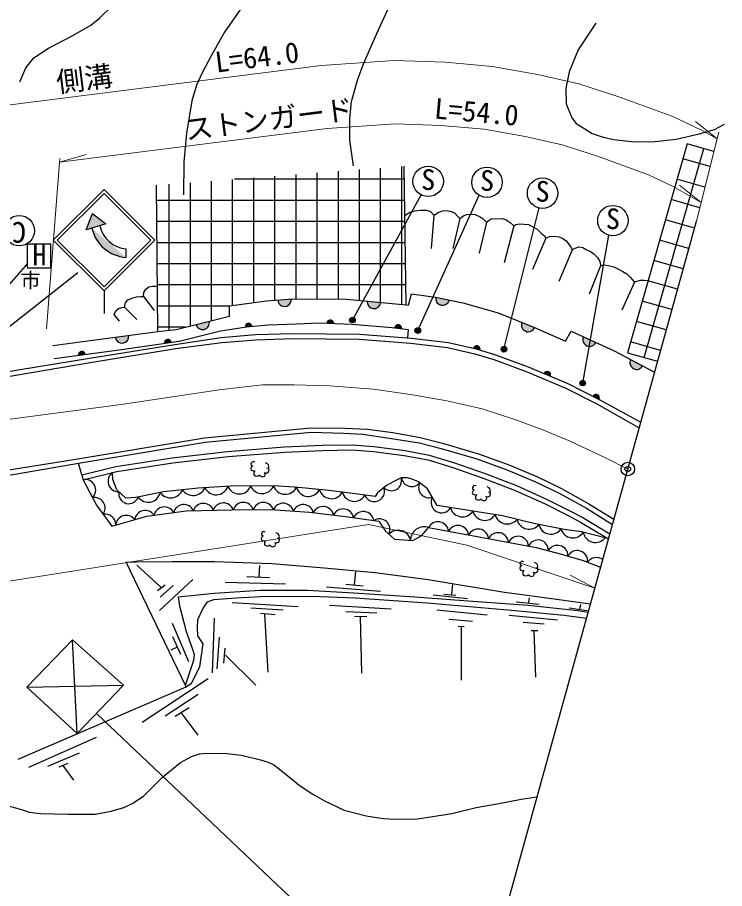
# Model space of a CAD drawing. Units: millimetres at full size, sheet at 1:1000; details may follow other scales. Extents: x 40000 to 680000, y 20000 to 380000.
# Drawn here: x 177788 to 240498, y 263329 to 340607 of the extents above; entities that cross this region are included whole.
import ezdxf
from ezdxf.enums import TextEntityAlignment as Align

# ---------------------------------------------------------------- set-up
doc = ezdxf.new("R2010")
doc.units = ezdxf.units.MM
doc.header["$LTSCALE"] = 1000
doc.header["$PDMODE"] = 32
doc.header["$PDSIZE"] = 500
doc.linetypes.add('CHAIN', pattern=[18.5, 12, -1.5, 3.5, -1.5])
for name, color, linetype, lineweight in [('M-BGD', 7, 'Continuous', 25), ('M-BGD-EXST', 7, 'Continuous', 25), ('M-BMK', 2, 'CHAIN', 13), ('M-BMK-OTRS', 5, 'Continuous', 25), ('M-BMK-SRVR', 3, 'Continuous', 25), ('M-STR-HTXT', 7, 'Continuous', 13), ('M-STR-STRC', 7, 'Continuous', 25)]:
    doc.layers.add(name, color=color, linetype=linetype, lineweight=lineweight)
doc.layers.add('M-OTRS', color=6, linetype='Continuous')
doc.styles.add('ＭＳ ゴシック', font='')
doc.styles.get('ＭＳ ゴシック').set_extended_font_data('MS Gothic')

msp = doc.modelspace()

# ---------------------------------------------------------------- hatches: boundary and pattern name
at = {"layer": 'M-BGD'}
for points in [[(200875, 315527, 0.41421), (201518, 314974, 0.41421), (202072, 315617)], [(208806, 315431, 0.41421), (209345, 314776, 0.41421), (210000, 315315)], [(214902, 315782, 0.41421), (215368, 315073, 0.41421), (216077, 315539)], [(205835, 313456, 0.41421), (205545, 313766, 0.41421), (205235, 313475)], [(193629, 313368, 0.41421), (194358, 312934, 0.41421), (194792, 313663)], [(198587, 313207, 0.41421), (198256, 313473, 0.41421), (197990, 313143)], [(211845, 313011, 0.41421), (211585, 313347, 0.41421), (211250, 313087)], [(222530, 313548, 0.41421), (222859, 312766, 0.41421), (223641, 313095)], [(186466, 312237, 0.41421), (187141, 311724, 0.41421), (187655, 312399)], [(227985, 312270, 0.41421), (228284, 311476, 0.41421), (229078, 311775)], [(191423, 311786, 0.41421), (191082, 312039, 0.41421), (190830, 311699)], [(218808, 311097, 0.41421), (218594, 311463, 0.41421), (218228, 311250)], [(183800, 310720, 0.41421), (183464, 310979, 0.41421), (183205, 310643)], [(232173, 310263, 0.41421), (232423, 309452, 0.41421), (233234, 309702)], [(225050, 308784, 0.41421), (224891, 309178, 0.41421), (224498, 309019)], [(229372, 306725, 0.41421), (229243, 307129, 0.41421), (228839, 306999)]]:
    msp.add_hatch(color=256, dxfattribs=at).paths.add_polyline_path(points)
at = {"layer": 'M-BGD-EXST'}
for points in [[(207279, 313643, 1), (207718, 313882, 1)], [(213073, 312712, 1), (213512, 312951, 1)], [(220715, 311054, 1), (221155, 311293, 1)], [(227695, 308053, 1), (228134, 308292, 1)]]:
    msp.add_hatch(color=256, dxfattribs=at).paths.add_polyline_path(points)
at = {"layer": 'M-STR-STRC'}
for points in [[(184392, 321916), (183872, 321751), (184436, 323220), (185621, 322309), (185101, 322143)], [(184392, 321916, 0.33299), (187423, 319324)]]:
    msp.add_hatch(color=256, dxfattribs=at).paths.add_polyline_path(points)

# ---------------------------------------------------------------- linework, layer by layer
at = {"layer": 'M-BGD'}
for p, q in [((233360, 310445), (238671, 328968)), ((239216, 327370), (236794, 328064)), ((206250, 315606), (206250, 326959)), ((208125, 315495), (208125, 327104)), ((210000, 315315), (210000, 327248)), ((211875, 315136), (211875, 327393)), ((212256, 315099), (212075, 327408)), ((196875, 315052), (196875, 326237)), ((212092, 326250), (197048, 326250)), ((198750, 315303), (198750, 326381)), ((200625, 315509), (200625, 326526)), ((202500, 315627), (202500, 326670)), ((204375, 315617), (204375, 326815)), ((238760, 325550), (236279, 326261)), ((190242, 312743), (190113, 325715)), ((191250, 312855), (191250, 325803)), ((193125, 313243), (193125, 325948)), ((195000, 313716), (195000, 326092)), ((212120, 324375), (190127, 324375)), ((238303, 323730), (235765, 324458)), ((214726, 323080), (214482, 320122)), ((212147, 322500), (190145, 322500)), ((217010, 322764), (216403, 320122)), ((219397, 322440), (218742, 319694)), ((237832, 321915), (235250, 322655)), ((221797, 322113), (220963, 318827)), ((224659, 321021), (223473, 318256)), ((237332, 320108), (234735, 320852)), ((212175, 320625), (190164, 320625)), ((226983, 319990), (225787, 317187)), ((212202, 318750), (190183, 318750)), ((229501, 318559), (228503, 316051)), ((236831, 318301), (234221, 319049)), ((212230, 316875), (190201, 316875)), ((232500, 317131), (231380, 314644)), ((236331, 316494), (233706, 317246)), ((188955, 315843), (189905, 314616)), ((235831, 314687), (233192, 315443)), ((187282, 314901), (188375, 313817)), ((196581, 315000), (190220, 315000)), ((192659, 313125), (190238, 313125)), ((235330, 312880), (232677, 313640)), ((234830, 311072), (232162, 311837)), ((183499, 300034), (183202, 301066)), ((183499, 300034), (183606, 299597)), ((188372, 292029), (190501, 290059)), ((199243, 291976), (199207, 290953)), ((207754, 291428), (207641, 290289)), ((190392, 288001), (193357, 290736)), ((198140, 291004), (200151, 290917)), ((190223, 289761), (190889, 290278)), ((190431, 289184), (191586, 290209)), ((196217, 290514), (201566, 290360)), ((205186, 290094), (209982, 289714)), ((206901, 290330), (208442, 290186)), ((216364, 290293), (216294, 289455)), ((214663, 289373), (217704, 289047)), ((215607, 289443), (216678, 289362)), ((223174, 289117), (223108, 288694)), ((196832, 288701), (202685, 288350)), ((205458, 288471), (210928, 288136)), ((222025, 288773), (224060, 288562)), ((227714, 288530), (227640, 288138)), ((198491, 288245), (201360, 288061)), ((199333, 287763), (200632, 287649)), ((200012, 282536), (199741, 287672)), ((206925, 287910), (209669, 287792)), ((207677, 287494), (208763, 287457)), ((214983, 288041), (219449, 287601)), ((221407, 287568), (225675, 287177)), ((226718, 288222), (228318, 287989)), ((191516, 286873), (192955, 283480)), ((195226, 287312), (195070, 282456)), ((208318, 282438), (208211, 287457)), ((216044, 287239), (218141, 287058)), ((222640, 286973), (224510, 286812)), ((216873, 286592), (217416, 286579)), ((217163, 281815), (217176, 286547)), ((223354, 286226), (223940, 286209)), ((223750, 282093), (223611, 286198)), ((183085, 277081), (182662, 285391)), ((191543, 285699), (192244, 284112)), ((195671, 285629), (195467, 282816)), ((191431, 284519), (191911, 284756)), ((196176, 284668), (196068, 283333)), ((198931, 281374), (196249, 284043)), ((178624, 281202), (187196, 281385)), ((188857, 278081), (194702, 281971)), ((190881, 278664), (193821, 280580)), ((191773, 278629), (193011, 279390)), ((184793, 278869), (217363, 247986)), ((193809, 276939), (192309, 278962)), ((178789, 274101), (184811, 276765)), ((180493, 274191), (183286, 275356)), ((181496, 274130), (182289, 274447)), ((182796, 272947), (181841, 274257))]:
    msp.add_line(p, q, dxfattribs=at)
for points in [[(201288, 346207), (200058, 344784), (198863, 343235), (197290, 340963), (196158, 339285), (194973, 337185), (194162, 335700), (193678, 334593), (193254, 333215), (192783, 330329), (192545, 327778), (192515, 324883)], [(207590, 327449), (207261, 329725), (207272, 331629), (207416, 333145), (207985, 335137), (208489, 336483), (209673, 339179), (210791, 341624), (211787, 343473), (213927, 346369)], [(178005, 334896), (178541, 336144), (179253, 337030), (180548, 337890), (182694, 339014), (184307, 339924), (185065, 340550), (186218, 341657), (188063, 343620), (188908, 344558), (189816, 346016)], [(229085, 340104), (227519, 337727), (226707, 335778), (226408, 334312), (226436, 332947), (226940, 331693), (227344, 331207), (228103, 330713), (228762, 330309), (229743, 329980), (230683, 329766), (232502, 329585), (234305, 329600), (236212, 329815), (238238, 330275), (239609, 330672), (240498, 331149)], [(239551, 328708), (237177, 329408), (231882, 310854), (234564, 310111)], [(161610, 323178), (170638, 307684), (176263, 308649), (184247, 309994), (191834, 311233), (195901, 311767), (198938, 312021), (202228, 312128), (208096, 312064), (212649, 311705), (215923, 311324), (218364, 310758), (220046, 310262), (222909, 309192), (226409, 307728), (229160, 306328), (232930, 304210)], [(161932, 323248), (170834, 308148), (176187, 309093), (184174, 310392), (191759, 311599), (195853, 312214), (198912, 312470), (202223, 312578), (208116, 312514), (212692, 312153), (216001, 311768), (218479, 311194), (220189, 310689), (223075, 309610), (226598, 308137), (229372, 306725), (233067, 304704)], [(212164, 323068), (212588, 323317), (213033, 323455), (213520, 323509), (214052, 323509), (214426, 323400), (214726, 323080), (215096, 323305), (215475, 323455), (215853, 323488), (216282, 323400), (216577, 323234), (216827, 322972), (217010, 322764), (217368, 323043), (217633, 323132), (217952, 323140), (218371, 323114), (218832, 322908), (219083, 322732), (219397, 322440), (219622, 322624), (219813, 322755), (220785, 322759), (221140, 322648), (221490, 322404), (221797, 322113), (221998, 322230), (222348, 322288), (223121, 322240), (223550, 322002), (223880, 321810), (224241, 321466), (224542, 321223), (224659, 321021), (224961, 321175), (225390, 321207), (225824, 321143), (226169, 320990), (226439, 320794), (226758, 320392), (226897, 320199), (226983, 319990), (227251, 320129), (227561, 320242), (227914, 320183), (228294, 320001), (228605, 319830), (228894, 319643), (229076, 319471), (229242, 319306), (229423, 318962), (229497, 318671), (229501, 318559), (229766, 318663), (230165, 318615), (230685, 318468), (231097, 318281), (231470, 318077), (231823, 317847), (232148, 317535), (232309, 317344), (232500, 317131), (232630, 317170), (233042, 317300), (233372, 317296), (233693, 317266)], [(180914, 311503), (190242, 312743), (191860, 312923), (196581, 314115), (196581, 315013), (199881, 315454), (202221, 315629), (207000, 315602), (212256, 315099), (212455, 315073), (212733, 316078), (214876, 315797), (217279, 315282), (220423, 314403), (223641, 313095), (226383, 311888), (226893, 312766), (230711, 311032), (234296, 309143)], [(186853, 313658), (186366, 314254), (186517, 314565), (186744, 314784), (187047, 314885), (187282, 314901), (187358, 315288), (187568, 315557), (187938, 315700), (188350, 315817), (188720, 315859), (188955, 315843), (189006, 316212), (189166, 316515), (189451, 316700), (189754, 316767), (190090, 316775)], [(181052, 310362), (186602, 311085), (192141, 311889), (195784, 312818), (198106, 313160), (200038, 313348), (202524, 313430), (204533, 313501), (207432, 313395), (211026, 313113), (212440, 312936), (212380, 312178)], [(144664, 294075), (148192, 295320), (152366, 296304), (160233, 297591), (163747, 298014), (173301, 299872), (183307, 301490), (194373, 303317), (203809, 304212), (206824, 304185), (208841, 304087), (211089, 303794), (213496, 303352), (215479, 302839), (218679, 301889), (221453, 300895), (223918, 299858), (226038, 298805), (228456, 297466), (230684, 296097)], [(144841, 293587), (148315, 294910), (152445, 295911), (160290, 297195), (163810, 297619), (173406, 299369), (183371, 301096), (194425, 302920), (203826, 303812), (206702, 303714), (208418, 303642), (210949, 303259), (213415, 302865), (215358, 302364), (218539, 301439), (221282, 300450), (223734, 299413), (225815, 298406), (228246, 297068), (230550, 295615)], [(183499, 300034), (186510, 300773), (191518, 301543), (196420, 302114), (201475, 302502), (204831, 302653), (207458, 302700), (209403, 302535), (212158, 302189), (214307, 301788), (216536, 301103), (219258, 300159), (222053, 299073), (224767, 297855), (226707, 296882), (227943, 296232), (230322, 294791)], [(183606, 299597), (186598, 300331), (191578, 301097), (196463, 301666), (201503, 302053), (204845, 302204), (207443, 302250), (209356, 302088), (212089, 301744), (214199, 301350), (216396, 300676), (219103, 299737), (221879, 298657), (224574, 297449), (226501, 296481), (227722, 295840), (230197, 294341)], [(198837, 301165), (198709, 301211), (198597, 301165), (198490, 301032), (198510, 300902), (198593, 300843), (198653, 300831), (198547, 300771), (198483, 300581), (198515, 300445), (198696, 300375), (198844, 300394), (198767, 300198), (198764, 300031), (198888, 299955), (199070, 299917), (199195, 299973), (199227, 300035), (199280, 299952), (199512, 299849), (199686, 299917), (199784, 300077), (199742, 300188), (199672, 300241), (199865, 300193), (200057, 300305), (200110, 300504), (200038, 300581), (199911, 300613), (200068, 300657), (200090, 300746), (200049, 300916), (199967, 301006), (199794, 301083)], [(230111, 294393), (227809, 294975), (226286, 295173), (223585, 295717), (220790, 296382), (215000, 297298), (214162, 298787), (213366, 299396), (212782, 299650), (212358, 299769), (211830, 299777), (211157, 299454), (210520, 299092), (209729, 298446), (209524, 298105), (207962, 298310), (205405, 298638), (203347, 298838), (202338, 298943), (200468, 299062), (196695, 299012), (193817, 298853), (190745, 298511), (188284, 298015), (187405, 297970), (186605, 298705), (186247, 299609), (186231, 300241)], [(183606, 299597), (184788, 297342), (186152, 295487), (189270, 296358), (192758, 296847), (196775, 296936), (200242, 296943), (203688, 296712), (206892, 296321), (209829, 295907), (210426, 295030), (211235, 294324), (212842, 294210), (213642, 294657), (214251, 295345), (220019, 294296), (223784, 293572), (226051, 292996), (227957, 292442), (229505, 291840)], [(218480, 299043), (218352, 299088), (218240, 299043), (218134, 298909), (218154, 298779), (218237, 298720), (218297, 298709), (218191, 298648), (218127, 298459), (218159, 298322), (218340, 298253), (218487, 298272), (218410, 298075), (218407, 297909), (218531, 297833), (218713, 297795), (218838, 297851), (218871, 297912), (218924, 297829), (219156, 297727), (219329, 297795), (219428, 297955), (219386, 298066), (219316, 298118), (219509, 298070), (219700, 298183), (219753, 298382), (219682, 298459), (219554, 298490), (219711, 298535), (219733, 298623), (219692, 298794), (219610, 298884), (219438, 298961)], [(199767, 294960), (199639, 295006), (199527, 294961), (199420, 294827), (199440, 294697), (199523, 294638), (199583, 294627), (199477, 294566), (199413, 294377), (199445, 294240), (199626, 294171), (199773, 294190), (199697, 293993), (199694, 293827), (199818, 293751), (199999, 293713), (200125, 293769), (200157, 293830), (200210, 293747), (200442, 293645), (200615, 293713), (200714, 293873), (200672, 293984), (200602, 294036), (200795, 293988), (200987, 294101), (201040, 294300), (200968, 294377), (200840, 294408), (200998, 294453), (201020, 294541), (200978, 294712), (200896, 294801), (200724, 294879)], [(192737, 281235), (187440, 292290), (188264, 292324), (191516, 292332), (195258, 292349), (200359, 292178), (204996, 291784), (209525, 291378), (214219, 290761), (220983, 289636), (224087, 289203), (228603, 288583)], [(222690, 292323), (222562, 292368), (222450, 292323), (222344, 292190), (222364, 292059), (222447, 292001), (222506, 291989), (222401, 291928), (222336, 291739), (222369, 291602), (222550, 291533), (222697, 291552), (222620, 291355), (222617, 291189), (222741, 291113), (222923, 291075), (223048, 291131), (223081, 291192), (223134, 291110), (223365, 291007), (223539, 291075), (223638, 291235), (223596, 291346), (223525, 291398), (223719, 291350), (223910, 291463), (223963, 291662), (223892, 291739), (223764, 291771), (223921, 291815), (223943, 291903), (223902, 292074), (223820, 292164), (223648, 292241)], [(192678, 281359), (193441, 283597), (193477, 284073), (193351, 284550), (192788, 286099), (192188, 288370), (192070, 289215), (195233, 289542), (199306, 289787), (203526, 289797), (207634, 289568), (213041, 289203), (218550, 288790), (223067, 288457), (227496, 287989), (228398, 287844)], [(177856, 274813), (192737, 281235), (193237, 281546), (193952, 282993), (194248, 285050), (193791, 285758), (193742, 286493), (193798, 287206), (194236, 288132), (194654, 288770), (195205, 288961), (197177, 289130), (199361, 289250), (203846, 289275), (207745, 289116), (214112, 288673), (221589, 288025), (226284, 287576), (228250, 287309)], [(176772, 270740), (178150, 270346), (178821, 270110), (179825, 269986), (182262, 269938), (184681, 269930), (186101, 270200), (187215, 270525), (187970, 270885), (188966, 271521), (190644, 273213), (192260, 274524), (193213, 275048), (193925, 275274), (194542, 275343), (196362, 275321), (197655, 275150), (199349, 274757), (200013, 274550), (200520, 274315), (200913, 274022), (201903, 273217), (202770, 272505), (203977, 271711), (205007, 271120), (206765, 270289), (208713, 269773), (210226, 269533), (211327, 269475), (213275, 269521), (216300, 269989), (218468, 270520), (220335, 270854), (222452, 271271), (223862, 271459)]]:
    msp.add_lwpolyline(points, dxfattribs=at)
msp.add_lwpolyline([(182662, 285391), (187196, 281385), (183085, 277081), (178624, 281202)], close=True, dxfattribs=at)
for centre, radius, start, end in [((201473, 315572), 600, 184.30181, 4.30181), ((209403, 315373), 600, 174.46697, 354.46697), ((215490, 315661), 600, 168.32279, 348.32279), ((205535, 313466), 300, 358.1613, 178.1613), ((194211, 313516), 600, 194.26131, 14.26131), ((198288, 313175), 300, 6.20389, 186.20389), ((211547, 313049), 300, 352.78642, 172.78642), ((223086, 313321), 600, 157.81325, 337.81325), ((187060, 312318), 600, 187.75279, 7.75279), ((228532, 312023), 600, 155.65037, 335.65037), ((191126, 311742), 300, 8.41911, 188.41911), ((218518, 311173), 300, 345.20979, 165.20979), ((183502, 310681), 300, 7.39677, 187.39677), ((232704, 309983), 600, 152.13899, 332.13899), ((224774, 308902), 300, 336.94404, 156.94404), ((229105, 306862), 300, 332.74734, 152.74734), ((186761, 299467), 938, 124.44493, 272.07855), ((183789, 298677), 938, 313.94077, 101.27017), ((210933, 299547), 925, 224.89798, 14.36753), ((212752, 299922), 926, 189.02168, 319.80362), ((214285, 298915), 921, 153.61563, 288.72227), ((187666, 298358), 888, 168.79609, 340.38185), ((189390, 298682), 1084, 215.05278, 347.69827), ((191367, 299144), 1150, 217.06081, 337.17166), ((193370, 299354), 1150, 214.79396, 335.99), ((195410, 299359), 1096, 205.53083, 340.78622), ((197454, 299427), 1096, 203.05119, 339.06077), ((199486, 299465), 1096, 203.05119, 338.30845), ((201548, 299398), 1096, 197.98338, 334.2924), ((203593, 299212), 1096, 195.31274, 333.29286), ((205630, 299009), 1096, 195.31274, 331.51729), ((207650, 298775), 1096, 195.31274, 329.95599), ((209439, 298560), 903, 201.69283, 21.70239), ((184623, 297082), 938, 324.14766, 101.27017), ((196048, 296603), 938, 21.04509, 161.49566), ((197813, 296642), 938, 18.52275, 161.49566), ((199592, 296642), 938, 17.63864, 161.49566), ((215400, 297596), 933, 151.42774, 328.50492), ((189119, 295925), 938, 33.72988, 171.96947), ((190815, 296247), 938, 28.2319, 167.74), ((192549, 296455), 938, 25.67359, 165.45239), ((194284, 296564), 938, 21.04509, 161.49566), ((201353, 296570), 938, 14.64627, 157.68737), ((203128, 296452), 938, 13.40538, 157.68737), ((204896, 296285), 938, 10.23229, 155.86216), ((206675, 296069), 938, 9.38301, 155.86216), ((208456, 295838), 938, 8.09989, 155.86216), ((217253, 297398), 1096, 195.31274, 326.70082), ((219227, 297086), 1096, 195.31274, 326.70082), ((185567, 295613), 938, 358.36658, 101.27017), ((187438, 295496), 938, 36.67476, 174.65702), ((209889, 295179), 938, 333.78603, 122.48582), ((221230, 296806), 1133, 196.5168, 319.60732), ((223170, 296307), 1102, 192.34585, 321.81667), ((213843, 294224), 1193, 70.00722, 180.00812), ((215092, 294930), 938, 5.65797, 153.73456), ((216866, 294607), 938, 5.65797, 153.73456), ((218640, 294285), 938, 5.65797, 153.73456), ((225097, 295846), 1083, 191.70682, 325.52208), ((227048, 295546), 1104, 196.46589, 326.43171), ((211548, 293990), 1126, 11.94688, 136.5653), ((220413, 293965), 935, 4.64809, 153.85681), ((222188, 293648), 930, 3.20148, 155.00606), ((229047, 295124), 1096, 189.9272, 321.66673), ((223957, 293344), 913, 357.01868, 157.02095), ((225683, 292848), 930, 359.04967, 151.19191), ((227427, 292385), 930, 354.05279, 151.19191), ((229131, 291730), 960, 54.3625, 144.36565)]:
    msp.add_arc(centre, radius, start, end, dxfattribs=at)
at = {"layer": 'M-BGD-EXST'}
for p, q in [((207498, 313763), (213589, 324867)), ((213292, 312831), (218737, 324825)), ((220935, 311174), (224053, 323705)), ((227914, 308173), (230237, 321282)), ((180762, 320481), (178662, 320481)), ((178662, 320481), (178662, 318381)), ((180762, 318381), (180762, 320481)), ((170721, 309758), (178711, 318764)), ((178662, 318381), (180762, 318381))]:
    msp.add_line(p, q, dxfattribs=at)
for centre, radius in [((214213, 326064), 1350), ((219430, 325984), 1350), ((224358, 325021), 1350), ((230594, 322584), 1350), ((177949, 321689), 1350), ((207498, 313763), 250), ((213292, 312831), 250), ((220935, 311174), 250), ((227914, 308173), 250)]:
    msp.add_circle(centre, radius, dxfattribs=at)
at = {"layer": 'M-BMK'}
msp.add_lwpolyline([(143643, 299004), (148739, 300438), (159079, 302414), (165880, 303362), (177150, 304956), (187185, 306305), (195687, 307576), (199507, 308010), (202324, 308010), (205463, 307916), (209355, 307635), (212819, 307130), (215853, 306609), (218994, 305874), (221908, 304931), (224379, 304025), (226813, 303032), (229943, 301542), (231916, 300548)], dxfattribs=at)
at = {"layer": 'M-BMK-OTRS'}
msp.add_line((213291, 233280), (238003, 322532), dxfattribs=at)
at = {"layer": 'M-BMK-SRVR'}
msp.add_circle((231916, 300548), 600, dxfattribs=at)
at = {"layer": 'M-OTRS'}
msp.add_point((231916, 300548), dxfattribs=at)
msp.add_point((231916, 300548), dxfattribs=at)
at = {"layer": 'M-STR-HTXT'}
for p, q in [((239833, 329833), (237923, 331375)), ((238003, 322532), (239986, 330440)), ((181521, 327760), (183879, 328445)), ((180364, 312972), (181548, 328098)), ((238418, 324187), (236507, 325729)), ((228992, 289987), (226815, 291122))]:
    msp.add_line(p, q, dxfattribs=at)
for points in [[(168929, 331818), (204726, 336329), (211230, 336773), (215716, 336625), (219919, 336258), (223919, 335544), (227577, 334707), (231046, 333606), (235922, 331811), (238525, 330585), (239833, 329833)], [(181521, 327760), (205267, 330753), (211329, 331166), (215380, 331033), (219182, 330701), (222802, 330055), (226102, 329300), (229230, 328307), (233758, 326641), (235931, 325617), (238418, 324187)], [(64654, 264309), (93064, 263650), (116735, 269929), (140995, 284927), (208915, 295635), (217635, 293794), (228992, 289987)]]:
    msp.add_lwpolyline(points, dxfattribs=at)
at = {"layer": 'M-STR-STRC'}
for p, q in [((180969, 320844), (185469, 325344)), ((189970, 320843), (185469, 325344)), ((181323, 320844), (185469, 324990)), ((189616, 320843), (185469, 324990)), ((183872, 321751), (184436, 323220)), ((184436, 323220), (185621, 322309)), ((185621, 322309), (183872, 321751)), ((180969, 320844), (185469, 316343)), ((181323, 320844), (185469, 316697)), ((185469, 316697), (189616, 320843)), ((185470, 316343), (189970, 320843)), ((187423, 319324), (187424, 320067)), ((171277, 308661), (183146, 317973)), ((185469, 316343), (185469, 314343))]:
    msp.add_line(p, q, dxfattribs=at)
for radius, start, end in [(3327, 192.62812, 266.29677), (2586, 191.16557, 265.26003)]:
    msp.add_arc((187638, 322644), radius, start, end, dxfattribs=at)

# ---------------------------------------------------------------- texts
at = {"layer": 'M-BGD-EXST', "style": 'ＭＳ ゴシック'}
for s, rotation, p in [('S', 358.508, (213558, 324771)), ('S', 358.508, (218775, 324691)), ('S', 358.508, (223703, 323728)), ('S', 358.508, (229939, 321292)), ('C', 178.508, (178605, 322982))]:
    msp.add_text(s, height=1833, rotation=rotation, dxfattribs=at).set_placement(p, align=Align.BOTTOM_LEFT)
for s, height, p in [('H', 1833, (179114, 318072)), ('市', 1320, (178055, 316228))]:
    msp.add_text(s, height=height, dxfattribs=at).set_placement(p, align=Align.BOTTOM_LEFT)
at = {"layer": 'M-STR-HTXT', "style": 'ＭＳ ゴシック'}
for s, rotation, p in [('L=64.0', 7.182, (195501, 335166)), ('側溝', 7.182, (181427, 333393)), ('ストンガード', 7.182, (192835, 329186)), ('L=54.0', 355.009, (214649, 331097))]:
    msp.add_text(s, height=1833, rotation=rotation, dxfattribs=at).set_placement(p, align=Align.BOTTOM_LEFT)

doc.saveas('drawing.dxf')
